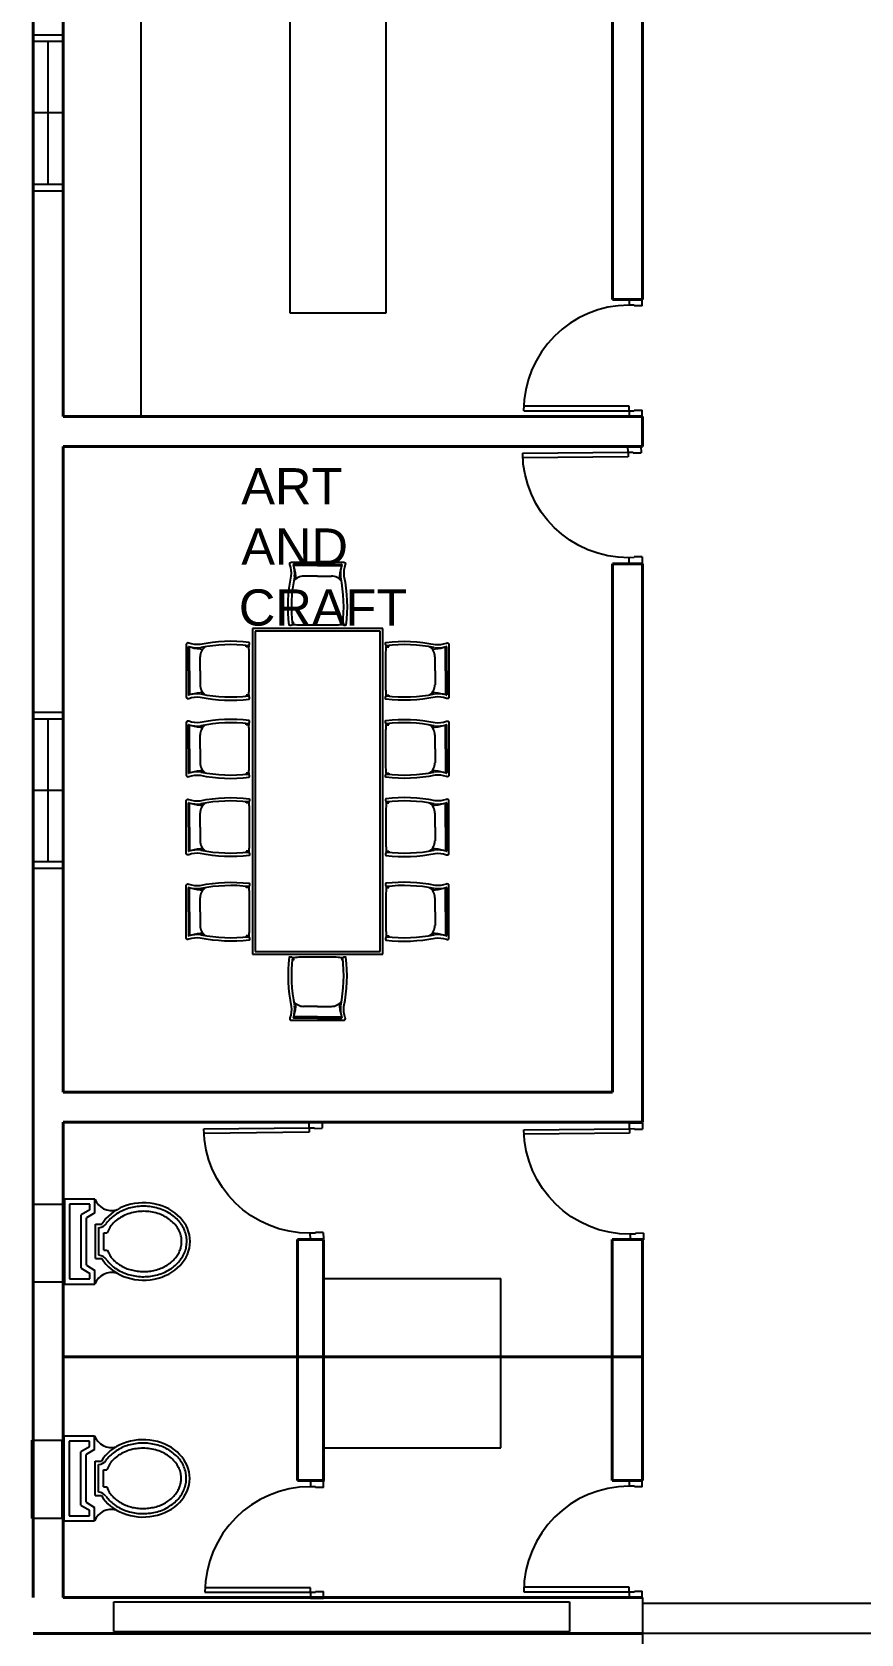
# Model space of a CAD drawing. Header units: inches. Extents: x 24 to 210, y -18 to 73.
# Drawn here: x 37.05 to 43.42, y 25.93 to 38.23 of the extents above; entities that cross this region are included whole.
import ezdxf

# ---------------------------------------------------------------- set-up
doc = ezdxf.new("R2010")
doc.units = ezdxf.units.IN
doc.header["$MEASUREMENT"] = 0
for name, color, linetype in [('door space', 1, 'Continuous'), ('ELEVATION', 4, 'Continuous'), ('FURNITURE', 130, 'Continuous'), ('STAIR', 231, 'Continuous'), ('TEXT', 141, 'Continuous'), ('WINDOW', 10, 'Continuous')]:
    doc.layers.add(name, color=color, linetype=linetype)
doc.layers.add('WALL', color=2, linetype='Continuous', lineweight=40)
doc.styles.get("Standard").update_dxf_attribs({"font": 'arial.ttf'})

msp = doc.modelspace()

# ---------------------------------------------------------------- linework, layer by layer
msp.add_line((37.291, 26.204), (37.289, 26.204))
at = {"layer": 'door space'}
for p, q in [((41.639, 36.173), (41.639, 36.128)), ((41.739, 36.173), (41.639, 36.173)), ((41.739, 36.123), (41.739, 36.173)), ((41.679, 36.128), (41.639, 36.128)), ((41.679, 36.128), (41.679, 36.123)), ((41.739, 36.123), (41.679, 36.123)), ((41.639, 35.353), (40.829, 35.353)), ((40.829, 35.318), (41.639, 35.318)), ((41.639, 35.318), (41.639, 35.353)), ((41.639, 35.318), (41.639, 35.273)), ((41.639, 35.318), (41.679, 35.318)), ((41.679, 35.323), (41.679, 35.318)), ((41.679, 35.323), (41.739, 35.323)), ((41.739, 35.273), (41.739, 35.323)), ((41.639, 35.273), (41.739, 35.273)), ((40.821, 34.991), (41.631, 34.999)), ((41.631, 34.964), (40.821, 34.956)), ((41.63, 35.044), (41.73, 35.045)), ((41.631, 34.999), (41.63, 35.044)), ((41.631, 34.999), (41.671, 35)), ((41.631, 34.999), (41.631, 34.964)), ((41.671, 34.995), (41.671, 35)), ((41.671, 34.995), (41.731, 34.995)), ((41.73, 35.045), (41.731, 34.995)), ((41.739, 34.195), (41.679, 34.195)), ((41.739, 34.195), (41.739, 34.145)), ((41.679, 34.19), (41.639, 34.189)), ((41.639, 34.144), (41.639, 34.189)), ((41.739, 34.145), (41.639, 34.144)), ((41.679, 34.19), (41.679, 34.195)), ((38.372, 29.803), (39.182, 29.812)), ((39.182, 29.777), (38.372, 29.768)), ((39.182, 29.857), (39.282, 29.858)), ((39.182, 29.812), (39.182, 29.857)), ((39.182, 29.812), (39.182, 29.777)), ((39.182, 29.812), (39.222, 29.812)), ((39.222, 29.807), (39.222, 29.812)), ((39.222, 29.807), (39.282, 29.808)), ((39.282, 29.858), (39.282, 29.808)), ((40.831, 29.797), (41.641, 29.805)), ((41.642, 29.77), (40.832, 29.762)), ((41.641, 29.85), (41.741, 29.851)), ((41.641, 29.805), (41.641, 29.85)), ((41.641, 29.805), (41.681, 29.806)), ((41.641, 29.805), (41.642, 29.77)), ((41.681, 29.801), (41.681, 29.806)), ((41.681, 29.801), (41.741, 29.801)), ((41.741, 29.851), (41.741, 29.801)), ((39.191, 28.957), (39.19, 29.002)), ((39.23, 29.002), (39.19, 29.002)), ((39.291, 28.958), (39.191, 28.957)), ((39.29, 29.008), (39.23, 29.007)), ((39.23, 29.002), (39.23, 29.007)), ((39.29, 29.008), (39.291, 28.958)), ((41.65, 28.951), (41.649, 28.996)), ((41.689, 28.996), (41.649, 28.996)), ((41.75, 28.952), (41.65, 28.951)), ((41.749, 29.002), (41.689, 29.001)), ((41.689, 28.996), (41.689, 29.001)), ((41.749, 29.002), (41.75, 28.952)), ((39.191, 27.1), (39.191, 27.055)), ((39.291, 27.1), (39.191, 27.1)), ((39.291, 27.05), (39.291, 27.1)), ((41.64, 27.104), (41.64, 27.059)), ((41.74, 27.104), (41.64, 27.104)), ((41.74, 27.054), (41.74, 27.104)), ((39.231, 27.055), (39.191, 27.055)), ((39.231, 27.055), (39.231, 27.05)), ((39.291, 27.05), (39.231, 27.05)), ((41.68, 27.059), (41.64, 27.059)), ((41.68, 27.059), (41.68, 27.054)), ((41.74, 27.054), (41.68, 27.054)), ((39.191, 26.28), (38.381, 26.28)), ((38.381, 26.245), (39.191, 26.245)), ((39.191, 26.245), (39.191, 26.28)), ((39.191, 26.245), (39.191, 26.2)), ((39.191, 26.245), (39.231, 26.245)), ((39.231, 26.25), (39.231, 26.245)), ((39.231, 26.25), (39.291, 26.25)), ((39.291, 26.2), (39.291, 26.25)), ((41.64, 26.284), (40.83, 26.284)), ((40.83, 26.249), (41.64, 26.249)), ((41.64, 26.249), (41.64, 26.284)), ((41.64, 26.249), (41.64, 26.204)), ((41.64, 26.249), (41.68, 26.249)), ((41.64, 26.204), (41.74, 26.204)), ((41.68, 26.254), (41.68, 26.249)), ((41.68, 26.254), (41.74, 26.254)), ((41.74, 26.204), (41.74, 26.254)), ((39.191, 26.2), (39.291, 26.2))]:
    msp.add_line(p, q, dxfattribs=at)
for centre in [(41.639, 35.318), (39.191, 26.245), (41.64, 26.249)]:
    msp.add_ellipse(centre, major_axis=(-0.573, -0.573), ratio=1, start_param=3.926991, end_param=5.497787, dxfattribs=at)
at = {"layer": 'door space', "extrusion": (0, 0, -1)}
for centre in [(41.631, 34.999), (39.182, 29.812), (41.641, 29.805)]:
    msp.add_ellipse(centre, major_axis=(-0.578, 0.567), ratio=1, start_param=3.926991, end_param=5.497787, dxfattribs=at)
at = {"layer": 'ELEVATION'}
for p, q in [((37.889, 39.557), (37.889, 35.273)), ((39.036, 36.066), (39.036, 38.62)), ((39.77, 38.62), (39.77, 36.066)), ((39.77, 36.066), (39.036, 36.066)), ((39.291, 28.654), (40.654, 28.654)), ((40.654, 28.054), (40.654, 28.654)), ((40.654, 27.354), (40.654, 28.054)), ((39.291, 27.354), (40.654, 27.354)), ((41.741, 26.204), (41.741, 22.776))]:
    msp.add_line(p, q, dxfattribs=at)
at = {"layer": 'FURNITURE'}
for p, q in [((39.246, 34.138), (39.062, 34.138)), ((39.246, 34.13), (39.063, 34.13)), ((39.246, 34.129), (39.063, 34.129)), ((39.246, 34.138), (39.43, 34.138)), ((39.246, 34.13), (39.43, 34.13)), ((39.246, 34.129), (39.43, 34.129)), ((39.246, 34.048), (39.139, 34.048)), ((39.246, 34.048), (39.353, 34.048)), ((38.746, 33.646), (38.746, 31.146)), ((39.746, 33.646), (38.746, 33.646)), ((38.766, 33.626), (38.766, 31.166)), ((39.726, 33.626), (38.766, 33.626)), ((39.061, 33.694), (39.051, 33.69)), ((39.061, 33.694), (39.051, 33.694)), ((39.062, 33.675), (39.061, 33.694)), ((39.43, 33.675), (39.432, 33.694)), ((39.432, 33.694), (39.441, 33.694)), ((39.432, 33.694), (39.441, 33.69)), ((39.726, 31.166), (39.726, 33.626)), ((39.746, 31.146), (39.746, 33.646)), ((38.254, 33.321), (38.254, 33.505)), ((38.262, 33.321), (38.262, 33.504)), ((38.263, 33.321), (38.263, 33.504)), ((38.698, 33.506), (38.702, 33.516)), ((38.698, 33.506), (38.698, 33.516)), ((38.717, 33.505), (38.698, 33.506)), ((39.774, 33.505), (39.794, 33.506)), ((39.794, 33.506), (39.79, 33.516)), ((39.794, 33.506), (39.794, 33.516)), ((40.229, 33.321), (40.229, 33.504)), ((40.229, 33.321), (40.229, 33.504)), ((40.238, 33.321), (40.238, 33.505)), ((38.344, 33.321), (38.344, 33.428)), ((40.148, 33.321), (40.148, 33.428)), ((38.254, 33.321), (38.254, 33.137)), ((38.262, 33.321), (38.262, 33.137)), ((38.263, 33.321), (38.263, 33.137)), ((38.344, 33.321), (38.344, 33.214)), ((40.148, 33.321), (40.148, 33.214)), ((40.229, 33.321), (40.229, 33.137)), ((40.229, 33.321), (40.229, 33.137)), ((40.238, 33.321), (40.238, 33.137)), ((38.717, 33.137), (38.698, 33.135)), ((38.698, 33.135), (38.698, 33.126)), ((38.698, 33.135), (38.702, 33.126)), ((39.774, 33.137), (39.794, 33.135)), ((39.794, 33.135), (39.79, 33.126)), ((39.794, 33.135), (39.794, 33.126)), ((38.254, 32.721), (38.254, 32.905)), ((38.262, 32.721), (38.262, 32.904)), ((38.263, 32.721), (38.263, 32.904)), ((38.698, 32.906), (38.702, 32.916)), ((38.698, 32.906), (38.698, 32.916)), ((38.717, 32.905), (38.698, 32.906)), ((39.774, 32.905), (39.794, 32.906)), ((39.794, 32.906), (39.79, 32.916)), ((39.794, 32.906), (39.794, 32.916)), ((40.229, 32.721), (40.229, 32.904)), ((40.229, 32.721), (40.229, 32.904)), ((40.238, 32.721), (40.238, 32.905)), ((38.254, 32.721), (38.254, 32.537)), ((38.262, 32.721), (38.262, 32.537)), ((38.263, 32.721), (38.263, 32.537)), ((38.344, 32.721), (38.344, 32.828)), ((38.344, 32.721), (38.344, 32.614)), ((40.148, 32.721), (40.148, 32.828)), ((40.148, 32.721), (40.148, 32.614)), ((40.229, 32.721), (40.229, 32.537)), ((40.229, 32.721), (40.229, 32.537)), ((40.238, 32.721), (40.238, 32.537)), ((38.717, 32.537), (38.698, 32.535)), ((38.698, 32.535), (38.698, 32.526)), ((38.698, 32.535), (38.702, 32.526)), ((39.774, 32.537), (39.794, 32.535)), ((39.794, 32.535), (39.79, 32.526)), ((39.794, 32.535), (39.794, 32.526)), ((38.254, 32.121), (38.254, 32.305)), ((38.262, 32.121), (38.262, 32.305)), ((38.263, 32.121), (38.263, 32.305)), ((38.344, 32.121), (38.344, 32.228)), ((38.698, 32.307), (38.698, 32.317)), ((38.698, 32.307), (38.702, 32.316)), ((38.717, 32.305), (38.698, 32.307)), ((39.774, 32.305), (39.794, 32.307)), ((39.794, 32.307), (39.79, 32.316)), ((39.794, 32.307), (39.794, 32.317)), ((40.148, 32.121), (40.148, 32.228)), ((40.229, 32.121), (40.229, 32.305)), ((40.229, 32.121), (40.229, 32.305)), ((40.238, 32.121), (40.238, 32.305)), ((38.254, 32.121), (38.254, 31.938)), ((38.262, 32.121), (38.262, 31.938)), ((38.263, 32.121), (38.263, 31.938)), ((38.344, 32.121), (38.344, 32.015)), ((40.148, 32.121), (40.148, 32.015)), ((40.229, 32.121), (40.229, 31.938)), ((40.229, 32.121), (40.229, 31.938)), ((40.238, 32.121), (40.238, 31.938)), ((38.717, 31.938), (38.698, 31.936)), ((38.698, 31.936), (38.702, 31.927)), ((38.698, 31.936), (38.698, 31.926)), ((39.774, 31.938), (39.794, 31.936)), ((39.794, 31.936), (39.79, 31.927)), ((39.794, 31.936), (39.794, 31.926)), ((38.254, 31.471), (38.254, 31.655)), ((38.262, 31.471), (38.262, 31.655)), ((38.263, 31.471), (38.263, 31.655)), ((38.698, 31.657), (38.698, 31.667)), ((38.698, 31.657), (38.702, 31.666)), ((38.717, 31.655), (38.698, 31.657)), ((39.774, 31.655), (39.794, 31.657)), ((39.794, 31.657), (39.79, 31.666)), ((39.794, 31.657), (39.794, 31.667)), ((40.229, 31.471), (40.229, 31.655)), ((40.229, 31.471), (40.229, 31.655)), ((40.238, 31.471), (40.238, 31.655)), ((38.344, 31.471), (38.344, 31.578)), ((40.148, 31.471), (40.148, 31.578)), ((38.254, 31.471), (38.254, 31.288)), ((38.262, 31.471), (38.262, 31.288)), ((38.263, 31.471), (38.263, 31.288)), ((38.344, 31.471), (38.344, 31.365)), ((40.148, 31.471), (40.148, 31.365)), ((40.229, 31.471), (40.229, 31.288)), ((40.229, 31.471), (40.229, 31.288)), ((40.238, 31.471), (40.238, 31.288)), ((38.717, 31.288), (38.698, 31.286)), ((38.698, 31.286), (38.702, 31.277)), ((38.698, 31.286), (38.698, 31.276)), ((39.774, 31.288), (39.794, 31.286)), ((39.794, 31.286), (39.79, 31.277)), ((39.794, 31.286), (39.794, 31.276)), ((38.746, 31.146), (39.746, 31.146)), ((38.766, 31.166), (39.726, 31.166)), ((39.061, 31.098), (39.051, 31.102)), ((39.061, 31.098), (39.051, 31.098)), ((39.062, 31.118), (39.061, 31.098)), ((39.43, 31.118), (39.432, 31.098)), ((39.432, 31.098), (39.441, 31.102)), ((39.432, 31.098), (39.441, 31.098)), ((39.246, 30.654), (39.062, 30.654)), ((39.246, 30.663), (39.063, 30.663)), ((39.246, 30.663), (39.063, 30.663)), ((39.246, 30.744), (39.139, 30.744)), ((39.246, 30.744), (39.353, 30.744)), ((39.246, 30.663), (39.43, 30.663)), ((39.246, 30.663), (39.43, 30.663)), ((39.246, 30.654), (39.43, 30.654))]:
    msp.add_line(p, q, dxfattribs=at)
at = {"layer": 'FURNITURE', "linetype": 'Continuous'}
for p, q in [((37.536, 29.265, -0.001), (37.301, 29.265, -0.001)), ((37.301, 29.265, -0.001), (37.301, 28.612, -0.001)), ((37.34, 29.225, -0.001), (37.34, 28.651, -0.001)), ((37.496, 29.225, -0.001), (37.34, 29.225, -0.001)), ((37.496, 29.182, -0.001), (37.431, 29.143, -0.001)), ((37.536, 29.16, -0.001), (37.47, 29.121, -0.001)), ((37.496, 29.182, -0.001), (37.496, 29.225, -0.001)), ((37.536, 29.16, -0.001), (37.536, 29.265, -0.001)), ((37.431, 28.734, -0.001), (37.431, 29.143, -0.001)), ((37.47, 28.756, -0.001), (37.47, 29.121, -0.001)), ((37.54, 29.071, -0.001), (37.588, 29.071, -0.001)), ((37.54, 28.807, -0.001), (37.54, 29.071, -0.001)), ((37.566, 28.833, -0.001), (37.566, 29.045, -0.001)), ((37.605, 29.005, -0.001), (37.63, 29.005, -0.001)), ((37.605, 28.873, -0.001), (37.605, 29.005, -0.001)), ((37.54, 28.807, -0.001), (37.588, 28.807, -0.001)), ((37.605, 28.873, -0.001), (37.63, 28.873, -0.001)), ((37.431, 28.734, -0.001), (37.496, 28.694, -0.001)), ((37.47, 28.756, -0.001), (37.536, 28.717, -0.001)), ((37.496, 28.651, -0.001), (37.496, 28.694, -0.001)), ((37.536, 28.612, -0.001), (37.536, 28.717, -0.001)), ((37.301, 28.612, -0.001), (37.536, 28.612, -0.001)), ((37.34, 28.651, -0.001), (37.496, 28.651, -0.001)), ((37.532, 27.445, -0.001), (37.297, 27.445, -0.001)), ((37.297, 27.445, -0.001), (37.297, 26.793, -0.001)), ((37.532, 27.341, -0.001), (37.532, 27.445, -0.001)), ((37.337, 27.406, -0.001), (37.337, 26.832, -0.001)), ((37.493, 27.406, -0.001), (37.337, 27.406, -0.001)), ((37.493, 27.363, -0.001), (37.428, 27.324, -0.001)), ((37.428, 26.914, -0.001), (37.428, 27.324, -0.001)), ((37.532, 27.341, -0.001), (37.467, 27.302, -0.001)), ((37.493, 27.363, -0.001), (37.493, 27.406, -0.001)), ((37.467, 26.937, -0.001), (37.467, 27.302, -0.001)), ((37.537, 27.252, -0.001), (37.585, 27.252, -0.001)), ((37.537, 26.988, -0.001), (37.537, 27.252, -0.001)), ((37.563, 27.014, -0.001), (37.563, 27.226, -0.001)), ((37.602, 27.186, -0.001), (37.627, 27.186, -0.001)), ((37.602, 27.054, -0.001), (37.602, 27.186, -0.001)), ((37.537, 26.988, -0.001), (37.585, 26.988, -0.001)), ((37.602, 27.054, -0.001), (37.627, 27.054, -0.001)), ((37.337, 26.832, -0.001), (37.493, 26.832, -0.001)), ((37.428, 26.914, -0.001), (37.493, 26.875, -0.001)), ((37.467, 26.937, -0.001), (37.532, 26.897, -0.001)), ((37.493, 26.832, -0.001), (37.493, 26.875, -0.001)), ((37.532, 26.793, -0.001), (37.532, 26.897, -0.001)), ((37.297, 26.793, -0.001), (37.532, 26.793, -0.001))]:
    msp.add_line(p, q, dxfattribs=at)
at = {"layer": 'FURNITURE'}
for points in [[(39.458, 34.136, 0.102523), (39.448, 34.048, -0.080461), (39.464, 33.671, -0.3023), (39.439, 33.674, 0.197932), (39.43, 33.675, -0.028193), (39.376, 33.671), (39.246, 33.671), (39.116, 33.671, -0.028193), (39.062, 33.675, 0.197932), (39.053, 33.674, -0.3023), (39.028, 33.671, -0.080461), (39.044, 34.048, 0.102523), (39.034, 34.136, -0.587111), (39.045, 34.155), (39.447, 34.155, -0.587111)], [(38.256, 33.109, -0.102523), (38.344, 33.119, 0.080461), (38.721, 33.103, 0.3023), (38.718, 33.128, -0.197932), (38.717, 33.137, 0.028193), (38.721, 33.191), (38.721, 33.321), (38.721, 33.451, 0.028193), (38.717, 33.505, -0.197932), (38.718, 33.514, 0.3023), (38.721, 33.539, 0.080461), (38.344, 33.523, -0.102523), (38.256, 33.533, 0.587111), (38.237, 33.522), (38.237, 33.12, 0.587111)], [(40.235, 33.109, 0.102523), (40.148, 33.119, -0.080461), (39.771, 33.103, -0.3023), (39.774, 33.128, 0.197932), (39.774, 33.137, -0.028193), (39.771, 33.191), (39.771, 33.321), (39.771, 33.451, -0.028193), (39.774, 33.505, 0.197932), (39.774, 33.514, -0.3023), (39.771, 33.539, -0.080461), (40.148, 33.523, 0.102523), (40.235, 33.533, -0.587111), (40.255, 33.522), (40.255, 33.12, -0.587111)], [(38.256, 32.509, -0.102523), (38.344, 32.519, 0.080461), (38.721, 32.503, 0.3023), (38.718, 32.528, -0.197932), (38.717, 32.537, 0.028193), (38.721, 32.591), (38.721, 32.721), (38.721, 32.851, 0.028193), (38.717, 32.905, -0.197932), (38.718, 32.914, 0.3023), (38.721, 32.939, 0.080461), (38.344, 32.923, -0.102523), (38.256, 32.933, 0.587111), (38.237, 32.922), (38.237, 32.52, 0.587111)], [(40.235, 32.509, 0.102523), (40.148, 32.519, -0.080461), (39.771, 32.503, -0.3023), (39.774, 32.528, 0.197932), (39.774, 32.537, -0.028193), (39.771, 32.591), (39.771, 32.721), (39.771, 32.851, -0.028193), (39.774, 32.905, 0.197932), (39.774, 32.914, -0.3023), (39.771, 32.939, -0.080461), (40.148, 32.923, 0.102523), (40.235, 32.933, -0.587111), (40.255, 32.922), (40.255, 32.52, -0.587111)], [(38.256, 32.333, 0.102523), (38.344, 32.323, -0.080461), (38.721, 32.339, -0.3023), (38.718, 32.314, 0.197932), (38.717, 32.305, -0.028193), (38.721, 32.251), (38.721, 32.121), (38.721, 31.991, -0.028193), (38.717, 31.937, 0.197932), (38.718, 31.928, -0.3023), (38.721, 31.903, -0.080461), (38.344, 31.919, 0.102523), (38.256, 31.909, -0.587111), (38.237, 31.92), (38.237, 32.322, -0.587111)], [(40.235, 32.333, -0.102523), (40.148, 32.323, 0.080461), (39.771, 32.339, 0.3023), (39.774, 32.314, -0.197932), (39.774, 32.305, 0.028193), (39.771, 32.251), (39.771, 32.121), (39.771, 31.991, 0.028193), (39.774, 31.937, -0.197932), (39.774, 31.928, 0.3023), (39.771, 31.903, 0.080461), (40.148, 31.919, -0.102523), (40.235, 31.909, 0.587111), (40.255, 31.92), (40.255, 32.322, 0.587111)], [(38.256, 31.683, 0.102523), (38.344, 31.673, -0.080461), (38.721, 31.689, -0.3023), (38.718, 31.664, 0.197932), (38.717, 31.655, -0.028193), (38.721, 31.601), (38.721, 31.471), (38.721, 31.341, -0.028193), (38.717, 31.287, 0.197932), (38.718, 31.278, -0.3023), (38.721, 31.253, -0.080461), (38.344, 31.269, 0.102523), (38.256, 31.259, -0.587111), (38.237, 31.27), (38.237, 31.672, -0.587111)], [(40.235, 31.683, -0.102523), (40.148, 31.673, 0.080461), (39.771, 31.689, 0.3023), (39.774, 31.664, -0.197932), (39.774, 31.655, 0.028193), (39.771, 31.601), (39.771, 31.471), (39.771, 31.341, 0.028193), (39.774, 31.287, -0.197932), (39.774, 31.278, 0.3023), (39.771, 31.253, 0.080461), (40.148, 31.269, -0.102523), (40.235, 31.259, 0.587111), (40.255, 31.27), (40.255, 31.672, 0.587111)], [(39.458, 30.656, -0.102523), (39.448, 30.744, 0.080461), (39.464, 31.121, 0.3023), (39.439, 31.118, -0.197932), (39.43, 31.118, 0.028193), (39.376, 31.121), (39.246, 31.121), (39.116, 31.121, 0.028193), (39.062, 31.118, -0.197932), (39.053, 31.118, 0.3023), (39.028, 31.121, 0.080461), (39.044, 30.744, -0.102523), (39.034, 30.656, 0.587111), (39.045, 30.637), (39.447, 30.637, 0.587111)]]:
    msp.add_lwpolyline(points, format="xyb", close=True, dxfattribs=at)
for centre, radius, start, end in [((39.063, 34.135), 0.00242, 100.345, 201.3742), ((38.829, 34.068), 0.241, 354.5513, 15.9626), ((39.063, 34.129), 0.000725, 87.3762, 197.5208), ((39.063, 34.128), 0.000433, 71.7715, 189.2202), ((38.763, 34.02), 0.317, 1.1591, 17.5641), ((39.73, 34.02), 0.317, 162.4359, 178.8409), ((39.663, 34.068), 0.241, 164.0374, 185.4487), ((39.429, 34.135), 0.00242, 338.6258, 79.655), ((39.43, 34.129), 0.000725, 342.4792, 92.6238), ((39.43, 34.128), 0.000433, 350.7798, 108.2285), ((40.199, 33.811), 1.154, 168.4357, 186.8363), ((39.14, 33.95), 0.0978, 90.5164, 143.1927), ((39.352, 33.95), 0.0978, 36.8073, 89.4836), ((38.293, 33.811), 1.154, 353.1637, 11.5643), ((39.059, 33.663), 0.012, 71.7536, 116.5375), ((39.434, 33.663), 0.012, 63.4625, 108.2464), ((38.257, 33.504), 0.00242, 68.6258, 169.655), ((38.324, 33.738), 0.241, 254.0374, 275.4487), ((38.263, 33.504), 0.000725, 72.4792, 182.6238), ((38.264, 33.504), 0.000433, 80.7798, 198.2285), ((38.372, 33.804), 0.317, 252.4359, 268.8409), ((38.442, 33.427), 0.0978, 126.8073, 179.4836), ((38.581, 32.368), 1.154, 83.1637, 101.5643), ((38.729, 33.508), 0.012, 153.4625, 198.2464), ((39.911, 32.368), 1.154, 78.4357, 96.8363), ((39.763, 33.508), 0.012, 341.7536, 26.5375), ((40.05, 33.427), 0.0978, 0.5164, 53.1927), ((40.12, 33.804), 0.317, 271.1591, 287.5641), ((40.168, 33.738), 0.241, 264.5513, 285.9626), ((40.229, 33.504), 0.000725, 357.3762, 107.5208), ((40.228, 33.504), 0.000433, 341.7715, 99.2202), ((40.235, 33.504), 0.00242, 10.345, 111.3742), ((38.442, 33.215), 0.0978, 180.5164, 233.1927), ((40.05, 33.215), 0.0978, 306.8073, 359.4836), ((38.257, 33.137), 0.00242, 190.345, 291.3742), ((38.324, 32.904), 0.241, 84.5513, 105.9626), ((38.263, 33.137), 0.000725, 177.3762, 287.5208), ((38.264, 33.137), 0.000433, 161.7715, 279.2202), ((38.372, 32.837), 0.317, 91.1591, 107.5641), ((38.581, 34.274), 1.154, 258.4357, 276.8363), ((38.729, 33.133), 0.012, 161.7536, 206.5375), ((39.911, 34.274), 1.154, 263.1637, 281.5643), ((39.763, 33.133), 0.012, 333.4625, 18.2464), ((40.12, 32.837), 0.317, 72.4359, 88.8409), ((40.168, 32.904), 0.241, 74.0374, 95.4487), ((40.228, 33.137), 0.000433, 260.7798, 18.2285), ((40.229, 33.137), 0.000725, 252.4792, 2.6238), ((40.235, 33.137), 0.00242, 248.6258, 349.655), ((38.257, 32.904), 0.00242, 68.6258, 169.655), ((38.324, 33.138), 0.241, 254.0374, 275.4487), ((38.263, 32.904), 0.000725, 72.4792, 182.6238), ((38.264, 32.904), 0.000433, 80.7798, 198.2285), ((38.372, 33.204), 0.317, 252.4359, 268.8409), ((38.442, 32.827), 0.0978, 126.8073, 179.4836), ((38.581, 31.768), 1.154, 83.1637, 101.5643), ((38.729, 32.908), 0.012, 153.4625, 198.2464), ((39.911, 31.768), 1.154, 78.4357, 96.8363), ((39.763, 32.908), 0.012, 341.7536, 26.5375), ((40.05, 32.827), 0.0978, 0.5164, 53.1927), ((40.12, 33.204), 0.317, 271.1591, 287.5641), ((40.168, 33.138), 0.241, 264.5513, 285.9626), ((40.229, 32.904), 0.000725, 357.3762, 107.5208), ((40.228, 32.904), 0.000433, 341.7715, 99.2202), ((40.235, 32.904), 0.00242, 10.345, 111.3742), ((38.442, 32.615), 0.0978, 180.5164, 233.1927), ((40.05, 32.615), 0.0978, 306.8073, 359.4836), ((38.257, 32.537), 0.00242, 190.345, 291.3742), ((38.324, 32.304), 0.241, 84.5513, 105.9626), ((38.263, 32.537), 0.000725, 177.3762, 287.5208), ((38.264, 32.537), 0.000433, 161.7715, 279.2202), ((38.372, 32.237), 0.317, 91.1591, 107.5641), ((38.581, 33.674), 1.154, 258.4357, 276.8363), ((38.729, 32.533), 0.012, 161.7536, 206.5375), ((39.911, 33.674), 1.154, 263.1637, 281.5643), ((39.763, 32.533), 0.012, 333.4625, 18.2464), ((40.12, 32.237), 0.317, 72.4359, 88.8409), ((40.168, 32.304), 0.241, 74.0374, 95.4487), ((40.228, 32.537), 0.000433, 260.7798, 18.2285), ((40.229, 32.537), 0.000725, 252.4792, 2.6238), ((40.235, 32.537), 0.00242, 248.6258, 349.655), ((38.257, 32.305), 0.00242, 68.6258, 169.655), ((38.324, 32.539), 0.241, 254.0374, 275.4487), ((38.263, 32.305), 0.000725, 72.4792, 182.6238), ((38.264, 32.305), 0.000433, 80.7798, 198.2285), ((38.372, 32.605), 0.317, 252.4359, 268.8409), ((38.442, 32.227), 0.0978, 126.8073, 179.4836), ((38.581, 31.168), 1.154, 83.1637, 101.5643), ((38.729, 32.309), 0.012, 153.4625, 198.2464), ((39.911, 31.168), 1.154, 78.4357, 96.8363), ((39.763, 32.309), 0.012, 341.7536, 26.5375), ((40.05, 32.227), 0.0978, 0.5164, 53.1927), ((40.12, 32.605), 0.317, 271.1591, 287.5641), ((40.168, 32.539), 0.241, 264.5513, 285.9626), ((40.229, 32.305), 0.000725, 357.3762, 107.5208), ((40.228, 32.305), 0.000433, 341.7715, 99.2202), ((40.235, 32.305), 0.00242, 10.345, 111.3742), ((38.442, 32.016), 0.0978, 180.5164, 233.1927), ((40.05, 32.016), 0.0978, 306.8073, 359.4836), ((38.257, 31.938), 0.00242, 190.345, 291.3742), ((38.324, 31.704), 0.241, 84.5513, 105.9626), ((38.263, 31.938), 0.000725, 177.3762, 287.5208), ((38.264, 31.938), 0.000433, 161.7715, 279.2202), ((38.372, 31.638), 0.317, 91.1591, 107.5641), ((38.581, 33.075), 1.154, 258.4357, 276.8363), ((38.729, 31.934), 0.012, 161.7536, 206.5375), ((39.911, 33.075), 1.154, 263.1637, 281.5643), ((39.763, 31.934), 0.012, 333.4625, 18.2464), ((40.12, 31.638), 0.317, 72.4359, 88.8409), ((40.168, 31.704), 0.241, 74.0374, 95.4487), ((40.229, 31.938), 0.000725, 252.4792, 2.6238), ((40.228, 31.938), 0.000433, 260.7798, 18.2285), ((40.235, 31.938), 0.00242, 248.6258, 349.655), ((38.257, 31.655), 0.00242, 68.6258, 169.655), ((38.324, 31.889), 0.241, 254.0374, 275.4487), ((38.263, 31.655), 0.000725, 72.4792, 182.6238), ((38.264, 31.655), 0.000433, 80.7798, 198.2285), ((38.372, 31.955), 0.317, 252.4359, 268.8409), ((38.442, 31.577), 0.0978, 126.8073, 179.4836), ((38.581, 30.518), 1.154, 83.1637, 101.5643), ((38.729, 31.659), 0.012, 153.4625, 198.2464), ((39.911, 30.518), 1.154, 78.4357, 96.8363), ((39.763, 31.659), 0.012, 341.7536, 26.5375), ((40.05, 31.577), 0.0978, 0.5164, 53.1927), ((40.12, 31.955), 0.317, 271.1591, 287.5641), ((40.168, 31.889), 0.241, 264.5513, 285.9626), ((40.229, 31.655), 0.000725, 357.3762, 107.5208), ((40.228, 31.655), 0.000433, 341.7715, 99.2202), ((40.235, 31.655), 0.00242, 10.345, 111.3742), ((38.257, 31.288), 0.00242, 190.345, 291.3742), ((38.324, 31.054), 0.241, 84.5513, 105.9626), ((38.263, 31.288), 0.000725, 177.3762, 287.5208), ((38.264, 31.288), 0.000433, 161.7715, 279.2202), ((38.372, 30.988), 0.317, 91.1591, 107.5641), ((38.442, 31.366), 0.0978, 180.5164, 233.1927), ((38.581, 32.425), 1.154, 258.4357, 276.8363), ((38.729, 31.284), 0.012, 161.7536, 206.5375), ((39.911, 32.425), 1.154, 263.1637, 281.5643), ((39.763, 31.284), 0.012, 333.4625, 18.2464), ((40.05, 31.366), 0.0978, 306.8073, 359.4836), ((40.12, 30.988), 0.317, 72.4359, 88.8409), ((40.168, 31.054), 0.241, 74.0374, 95.4487), ((40.229, 31.288), 0.000725, 252.4792, 2.6238), ((40.228, 31.288), 0.000433, 260.7798, 18.2285), ((40.235, 31.288), 0.00242, 248.6258, 349.655), ((40.199, 30.981), 1.154, 173.1637, 191.5643), ((39.059, 31.129), 0.012, 243.4625, 288.2464), ((38.293, 30.981), 1.154, 348.4357, 6.8363), ((39.434, 31.129), 0.012, 251.7536, 296.5375), ((39.14, 30.842), 0.0978, 216.8073, 269.4836), ((38.763, 30.772), 0.317, 342.4359, 358.8409), ((39.352, 30.842), 0.0978, 270.5164, 323.1927), ((39.73, 30.772), 0.317, 181.1591, 197.5641), ((39.063, 30.657), 0.00242, 158.6258, 259.655), ((38.829, 30.724), 0.241, 344.0374, 5.4487), ((39.063, 30.663), 0.000725, 162.4792, 272.6238), ((39.063, 30.664), 0.000433, 170.7798, 288.2285), ((39.663, 30.724), 0.241, 174.5513, 195.9626), ((39.43, 30.664), 0.000433, 251.7715, 9.2202), ((39.43, 30.663), 0.000725, 267.3762, 17.5208), ((39.429, 30.657), 0.00242, 280.345, 21.3742)]:
    msp.add_arc(centre, radius, start, end, dxfattribs=at)
at = {"layer": 'FURNITURE', "linetype": 'Continuous'}
for centre, radius, start, end in [((37.665, 29.315, -0.001), 0.139, 201.2661, 285.358), ((37.56, 29.123, -0.001), 0.0783, 274.5202, 323.9959), ((37.56, 28.755, -0.001), 0.0783, 36.0032, 85.4798), ((37.665, 28.562, -0.001), 0.139, 74.642, 158.7339), ((37.662, 27.496, -0.001), 0.139, 201.2661, 285.358), ((37.557, 27.304, -0.001), 0.0783, 274.5202, 323.9959), ((37.557, 26.936, -0.001), 0.0783, 36.0032, 85.4798), ((37.662, 26.743, -0.001), 0.139, 74.642, 158.7339)]:
    msp.add_arc(centre, radius, start, end, dxfattribs=at)
for centre in [(37.909, 28.939, -0.001), (37.906, 27.12, -0.001)]:
    msp.add_ellipse(centre, major_axis=(-0.358, 0), ratio=0.828948, start_param=0.459479, end_param=5.823706, dxfattribs=at)
for points, knots in [([(37.623, 28.801, -0.001), (37.624, 28.8, -0.001), (37.626, 28.798, -0.001), (37.636, 28.784, -0.001), (37.647, 28.772, -0.001), (37.67, 28.75, -0.001), (37.683, 28.74, -0.001), (37.711, 28.721, -0.001), (37.726, 28.713, -0.001), (37.757, 28.698, -0.001), (37.774, 28.692, -0.001), (37.807, 28.681, -0.001), (37.825, 28.677, -0.001), (37.86, 28.671, -0.001), (37.879, 28.669, -0.001), (37.915, 28.668, -0.001), (37.933, 28.669, -0.001), (37.969, 28.673, -0.001), (37.987, 28.676, -0.001), (38.022, 28.684, -0.001), (38.038, 28.69, -0.001), (38.071, 28.703, -0.001), (38.087, 28.71, -0.001), (38.116, 28.727, -0.001), (38.13, 28.737, -0.001), (38.155, 28.757, -0.001), (38.167, 28.769, -0.001), (38.188, 28.792, -0.001), (38.197, 28.805, -0.001), (38.213, 28.83, -0.001), (38.22, 28.844, -0.001), (38.231, 28.871, -0.001), (38.235, 28.885, -0.001), (38.24, 28.914, -0.001), (38.241, 28.928, -0.001), (38.241, 28.957, -0.001), (38.239, 28.971, -0.001), (38.233, 28.999, -0.001), (38.229, 29.013, -0.001), (38.217, 29.041, -0.001), (38.21, 29.054, -0.001), (38.193, 29.079, -0.001), (38.183, 29.092, -0.001), (38.162, 29.115, -0.001), (38.15, 29.126, -0.001), (38.124, 29.146, -0.001), (38.109, 29.155, -0.001), (38.079, 29.172, -0.001), (38.064, 29.179, -0.001), (38.031, 29.191, -0.001), (38.014, 29.196, -0.001), (37.979, 29.204, -0.001), (37.961, 29.207, -0.001), (37.925, 29.21, -0.001), (37.906, 29.21, -0.001), (37.87, 29.208, -0.001), (37.852, 29.206, -0.001), (37.817, 29.2, -0.001), (37.799, 29.195, -0.001), (37.766, 29.184, -0.001), (37.75, 29.177, -0.001), (37.719, 29.161, -0.001), (37.704, 29.153, -0.001), (37.677, 29.133, -0.001), (37.665, 29.123, -0.001), (37.642, 29.101, -0.001), (37.632, 29.089, -0.001), (37.623, 29.077, -0.001)], [0.542145, 0.542145, 0.542145, 0.542145, 0.562703, 0.562703, 0.724661, 0.724661, 0.886619, 0.886619, 1.048577, 1.048577, 1.210535, 1.210535, 1.372493, 1.372493, 1.534451, 1.534451, 1.696409, 1.696409, 1.858367, 1.858367, 2.020325, 2.020325, 2.182283, 2.182283, 2.344241, 2.344241, 2.506199, 2.506199, 2.668157, 2.668157, 2.830115, 2.830115, 2.992073, 2.992073, 3.154031, 3.154031, 3.315989, 3.315989, 3.477947, 3.477947, 3.639905, 3.639905, 3.801863, 3.801863, 3.963821, 3.963821, 4.125779, 4.125779, 4.287737, 4.287737, 4.449695, 4.449695, 4.611653, 4.611653, 4.773611, 4.773611, 4.935569, 4.935569, 5.097526, 5.097526, 5.259484, 5.259484, 5.421442, 5.421442, 5.5834, 5.5834, 5.741045, 5.741045, 5.741045, 5.741045]), ([(37.63, 28.873, -0.001), (37.648, 28.834, -0.001), (37.653, 28.826, -0.001), (37.666, 28.809, -0.001), (37.675, 28.8, -0.001), (37.694, 28.782, -0.001), (37.705, 28.773, -0.001), (37.728, 28.757, -0.001), (37.74, 28.75, -0.001), (37.766, 28.737, -0.001), (37.78, 28.731, -0.001), (37.808, 28.722, -0.001), (37.823, 28.718, -0.001), (37.853, 28.712, -0.001), (37.868, 28.71, -0.001), (37.899, 28.707, -0.001), (37.915, 28.707, -0.001), (37.946, 28.709, -0.001), (37.961, 28.711, -0.001), (37.991, 28.717, -0.001), (38.006, 28.721, -0.001), (38.035, 28.73, -0.001), (38.049, 28.736, -0.001), (38.075, 28.748, -0.001), (38.087, 28.755, -0.001), (38.11, 28.771, -0.001), (38.121, 28.78, -0.001), (38.141, 28.798, -0.001), (38.149, 28.807, -0.001), (38.165, 28.827, -0.001), (38.172, 28.837, -0.001), (38.183, 28.858, -0.001), (38.188, 28.869, -0.001), (38.196, 28.891, -0.001), (38.198, 28.902, -0.001), (38.201, 28.924, -0.001), (38.202, 28.935, -0.001), (38.201, 28.96, -0.001), (38.199, 28.973, -0.001), (38.192, 28.999, -0.001), (38.187, 29.012, -0.001), (38.175, 29.037, -0.001), (38.167, 29.049, -0.001), (38.149, 29.072, -0.001), (38.138, 29.083, -0.001), (38.114, 29.104, -0.001), (38.101, 29.114, -0.001), (38.073, 29.131, -0.001), (38.057, 29.139, -0.001), (38.025, 29.152, -0.001), (38.008, 29.157, -0.001), (37.973, 29.165, -0.001), (37.955, 29.168, -0.001), (37.919, 29.171, -0.001), (37.9, 29.171, -0.001), (37.864, 29.168, -0.001), (37.846, 29.166, -0.001), (37.811, 29.158, -0.001), (37.794, 29.152, -0.001), (37.761, 29.139, -0.001), (37.746, 29.132, -0.001), (37.718, 29.114, -0.001), (37.704, 29.105, -0.001), (37.68, 29.084, -0.001), (37.67, 29.073, -0.001), (37.654, 29.054, -0.001), (37.649, 29.045, -0.001), (37.63, 29.005, -0.001)], [0.459479, 0.459479, 0.459479, 0.459479, 0.567422, 0.567422, 0.720865, 0.720865, 0.874307, 0.874307, 1.02775, 1.02775, 1.181192, 1.181192, 1.334635, 1.334635, 1.488077, 1.488077, 1.64152, 1.64152, 1.794963, 1.794963, 1.948405, 1.948405, 2.101848, 2.101848, 2.25529, 2.25529, 2.408733, 2.408733, 2.562175, 2.562175, 2.715618, 2.715618, 2.86906, 2.86906, 3.022503, 3.022503, 3.175946, 3.175946, 3.356457, 3.356457, 3.536968, 3.536968, 3.717479, 3.717479, 3.89799, 3.89799, 4.078501, 4.078501, 4.259012, 4.259012, 4.439523, 4.439523, 4.620035, 4.620035, 4.800546, 4.800546, 4.981057, 4.981057, 5.161568, 5.161568, 5.342079, 5.342079, 5.52259, 5.52259, 5.703101, 5.703101, 5.823706, 5.823706, 5.823706, 5.823706]), ([(37.62, 26.982, -0.001), (37.621, 26.981, -0.001), (37.622, 26.979, -0.001), (37.633, 26.965, -0.001), (37.644, 26.953, -0.001), (37.667, 26.931, -0.001), (37.68, 26.921, -0.001), (37.708, 26.902, -0.001), (37.723, 26.894, -0.001), (37.754, 26.879, -0.001), (37.77, 26.872, -0.001), (37.804, 26.862, -0.001), (37.822, 26.858, -0.001), (37.857, 26.852, -0.001), (37.875, 26.85, -0.001), (37.912, 26.849, -0.001), (37.93, 26.85, -0.001), (37.966, 26.853, -0.001), (37.984, 26.857, -0.001), (38.018, 26.865, -0.001), (38.035, 26.87, -0.001), (38.068, 26.883, -0.001), (38.083, 26.891, -0.001), (38.113, 26.908, -0.001), (38.127, 26.918, -0.001), (38.152, 26.938, -0.001), (38.164, 26.949, -0.001), (38.185, 26.973, -0.001), (38.194, 26.985, -0.001), (38.21, 27.011, -0.001), (38.217, 27.025, -0.001), (38.227, 27.052, -0.001), (38.231, 27.066, -0.001), (38.237, 27.095, -0.001), (38.238, 27.109, -0.001), (38.237, 27.138, -0.001), (38.236, 27.152, -0.001), (38.23, 27.18, -0.001), (38.225, 27.194, -0.001), (38.214, 27.221, -0.001), (38.207, 27.235, -0.001), (38.19, 27.26, -0.001), (38.18, 27.273, -0.001), (38.159, 27.296, -0.001), (38.146, 27.307, -0.001), (38.12, 27.327, -0.001), (38.106, 27.336, -0.001), (38.076, 27.353, -0.001), (38.06, 27.36, -0.001), (38.028, 27.372, -0.001), (38.01, 27.377, -0.001), (37.975, 27.385, -0.001), (37.958, 27.388, -0.001), (37.921, 27.391, -0.001), (37.903, 27.391, -0.001), (37.867, 27.389, -0.001), (37.849, 27.387, -0.001), (37.814, 27.38, -0.001), (37.796, 27.376, -0.001), (37.763, 27.365, -0.001), (37.747, 27.358, -0.001), (37.716, 27.342, -0.001), (37.701, 27.334, -0.001), (37.674, 27.314, -0.001), (37.662, 27.304, -0.001), (37.639, 27.282, -0.001), (37.629, 27.27, -0.001), (37.62, 27.258, -0.001)], [0.542145, 0.542145, 0.542145, 0.542145, 0.562703, 0.562703, 0.724661, 0.724661, 0.886619, 0.886619, 1.048577, 1.048577, 1.210535, 1.210535, 1.372493, 1.372493, 1.534451, 1.534451, 1.696409, 1.696409, 1.858367, 1.858367, 2.020325, 2.020325, 2.182283, 2.182283, 2.344241, 2.344241, 2.506199, 2.506199, 2.668157, 2.668157, 2.830115, 2.830115, 2.992073, 2.992073, 3.154031, 3.154031, 3.315989, 3.315989, 3.477947, 3.477947, 3.639905, 3.639905, 3.801863, 3.801863, 3.963821, 3.963821, 4.125779, 4.125779, 4.287737, 4.287737, 4.449695, 4.449695, 4.611653, 4.611653, 4.773611, 4.773611, 4.935569, 4.935569, 5.097526, 5.097526, 5.259484, 5.259484, 5.421442, 5.421442, 5.5834, 5.5834, 5.741045, 5.741045, 5.741045, 5.741045]), ([(37.627, 27.054, -0.001), (37.645, 27.014, -0.001), (37.65, 27.007, -0.001), (37.663, 26.99, -0.001), (37.672, 26.981, -0.001), (37.691, 26.962, -0.001), (37.702, 26.954, -0.001), (37.725, 26.938, -0.001), (37.737, 26.931, -0.001), (37.763, 26.918, -0.001), (37.777, 26.912, -0.001), (37.805, 26.902, -0.001), (37.82, 26.898, -0.001), (37.85, 26.892, -0.001), (37.865, 26.89, -0.001), (37.896, 26.888, -0.001), (37.912, 26.888, -0.001), (37.943, 26.89, -0.001), (37.958, 26.892, -0.001), (37.988, 26.898, -0.001), (38.003, 26.901, -0.001), (38.032, 26.911, -0.001), (38.045, 26.916, -0.001), (38.071, 26.929, -0.001), (38.084, 26.936, -0.001), (38.107, 26.952, -0.001), (38.118, 26.96, -0.001), (38.137, 26.978, -0.001), (38.146, 26.988, -0.001), (38.162, 27.008, -0.001), (38.169, 27.018, -0.001), (38.18, 27.039, -0.001), (38.185, 27.05, -0.001), (38.192, 27.072, -0.001), (38.195, 27.083, -0.001), (38.198, 27.105, -0.001), (38.199, 27.116, -0.001), (38.198, 27.141, -0.001), (38.196, 27.154, -0.001), (38.189, 27.18, -0.001), (38.184, 27.192, -0.001), (38.171, 27.217, -0.001), (38.164, 27.23, -0.001), (38.145, 27.253, -0.001), (38.135, 27.264, -0.001), (38.111, 27.285, -0.001), (38.098, 27.295, -0.001), (38.07, 27.312, -0.001), (38.054, 27.32, -0.001), (38.022, 27.333, -0.001), (38.005, 27.338, -0.001), (37.97, 27.346, -0.001), (37.952, 27.349, -0.001), (37.915, 27.352, -0.001), (37.897, 27.352, -0.001), (37.861, 27.349, -0.001), (37.843, 27.347, -0.001), (37.808, 27.339, -0.001), (37.791, 27.333, -0.001), (37.758, 27.32, -0.001), (37.743, 27.313, -0.001), (37.714, 27.295, -0.001), (37.701, 27.286, -0.001), (37.677, 27.265, -0.001), (37.667, 27.254, -0.001), (37.651, 27.234, -0.001), (37.646, 27.226, -0.001), (37.627, 27.186, -0.001)], [0.459479, 0.459479, 0.459479, 0.459479, 0.567422, 0.567422, 0.720865, 0.720865, 0.874307, 0.874307, 1.02775, 1.02775, 1.181192, 1.181192, 1.334635, 1.334635, 1.488077, 1.488077, 1.64152, 1.64152, 1.794963, 1.794963, 1.948405, 1.948405, 2.101848, 2.101848, 2.25529, 2.25529, 2.408733, 2.408733, 2.562175, 2.562175, 2.715618, 2.715618, 2.86906, 2.86906, 3.022503, 3.022503, 3.175946, 3.175946, 3.356457, 3.356457, 3.536968, 3.536968, 3.717479, 3.717479, 3.89799, 3.89799, 4.078501, 4.078501, 4.259012, 4.259012, 4.439523, 4.439523, 4.620035, 4.620035, 4.800546, 4.800546, 4.981057, 4.981057, 5.161568, 5.161568, 5.342079, 5.342079, 5.52259, 5.52259, 5.703101, 5.703101, 5.823706, 5.823706, 5.823706, 5.823706])]:
    msp.add_open_spline(points, degree=3, knots=knots, dxfattribs=at)
at = {"layer": 'STAIR'}
for p, q in [((43.547, 26.158), (41.741, 26.158)), ((43.547, 25.928), (41.741, 25.928))]:
    msp.add_line(p, q, dxfattribs=at)
at = {"layer": 'WALL'}
for p, q in [((37.061, 40.503), (37.061, 26.204)), ((41.741, 40.503), (41.741, 36.173)), ((37.291, 40.273), (37.291, 35.273)), ((41.511, 40.273), (41.511, 36.173)), ((41.741, 36.173), (41.511, 36.173)), ((37.291, 35.273), (41.511, 35.273)), ((41.511, 35.273), (41.741, 35.273)), ((41.741, 35.273), (41.741, 35.043)), ((37.291, 35.043), (41.511, 35.043)), ((37.291, 35.043), (37.291, 30.085)), ((41.742, 35.043), (41.512, 35.043)), ((41.512, 34.143), (41.742, 34.143)), ((41.512, 34.143), (41.512, 30.985)), ((41.741, 34.143), (41.741, 30.985)), ((41.511, 30.085), (41.512, 30.985)), ((41.741, 30.085), (41.741, 30.985)), ((37.291, 30.085), (41.511, 30.085)), ((41.741, 30.085), (41.741, 29.855)), ((37.291, 29.855), (37.291, 26.204)), ((37.291, 29.855), (41.741, 29.855)), ((39.091, 28.955), (39.091, 27.104)), ((39.091, 28.955), (39.291, 28.955)), ((39.091, 28.955), (39.291, 28.955)), ((39.291, 28.955), (39.291, 28.054)), ((41.51, 28.955), (41.741, 28.955)), ((41.51, 27.954), (41.51, 28.955)), ((41.741, 28.955), (41.741, 27.954)), ((37.291, 28.054), (41.741, 28.054)), ((39.291, 28.054), (39.291, 27.354)), ((41.741, 28.054), (41.741, 27.954)), ((39.291, 27.954), (39.291, 27.104)), ((41.51, 27.954), (41.51, 27.104)), ((41.741, 27.954), (41.741, 27.104)), ((39.291, 27.104), (39.091, 27.104)), ((39.3, 27.104), (39.091, 27.104)), ((41.741, 27.104), (41.51, 27.104)), ((41.741, 26.204), (37.291, 26.204)), ((41.741, 25.928), (37.061, 25.928))]:
    msp.add_line(p, q, dxfattribs=at)
at = {"layer": 'WINDOW'}
for p, q in [((37.062, 37.005), (37.062, 38.205)), ((37.062, 38.205), (37.292, 38.205)), ((37.062, 38.155), (37.292, 38.155)), ((37.177, 37.055), (37.177, 38.155)), ((37.292, 38.205), (37.292, 37.005)), ((37.292, 37.605), (37.062, 37.605)), ((37.292, 37.005), (37.292, 37.605)), ((37.292, 37.055), (37.062, 37.055)), ((37.292, 37.005), (37.062, 37.005)), ((37.061, 31.803), (37.061, 33.003)), ((37.061, 33.003), (37.291, 33.003)), ((37.291, 33.003), (37.291, 31.803)), ((37.061, 32.953), (37.291, 32.953)), ((37.176, 31.853), (37.176, 32.953)), ((37.291, 32.403), (37.061, 32.403)), ((37.291, 31.803), (37.291, 32.403)), ((37.291, 31.853), (37.061, 31.853)), ((37.291, 31.803), (37.061, 31.803)), ((37.058, 28.626), (37.058, 29.226)), ((37.058, 29.226), (37.288, 29.226)), ((37.288, 29.226), (37.288, 28.626)), ((37.288, 28.626), (37.058, 28.626)), ((37.052, 26.813), (37.052, 27.413)), ((37.052, 27.413), (37.282, 27.413)), ((37.282, 27.413), (37.282, 26.813)), ((37.282, 26.813), (37.052, 26.813)), ((37.682, 25.943), (37.682, 26.173)), ((37.682, 26.173), (41.182, 26.173)), ((41.182, 26.173), (41.182, 25.943)), ((37.682, 25.943), (41.182, 25.943))]:
    msp.add_line(p, q, dxfattribs=at)

# ---------------------------------------------------------------- texts
at = {"layer": 'TEXT'}
for s, p in [('ART', (38.66, 34.599)), ('AND', (38.66, 34.136)), ('CRAFT', (38.641, 33.668))]:
    msp.add_text(s, height=0.2779, dxfattribs=at).set_placement(p)

doc.saveas('drawing.dxf')
